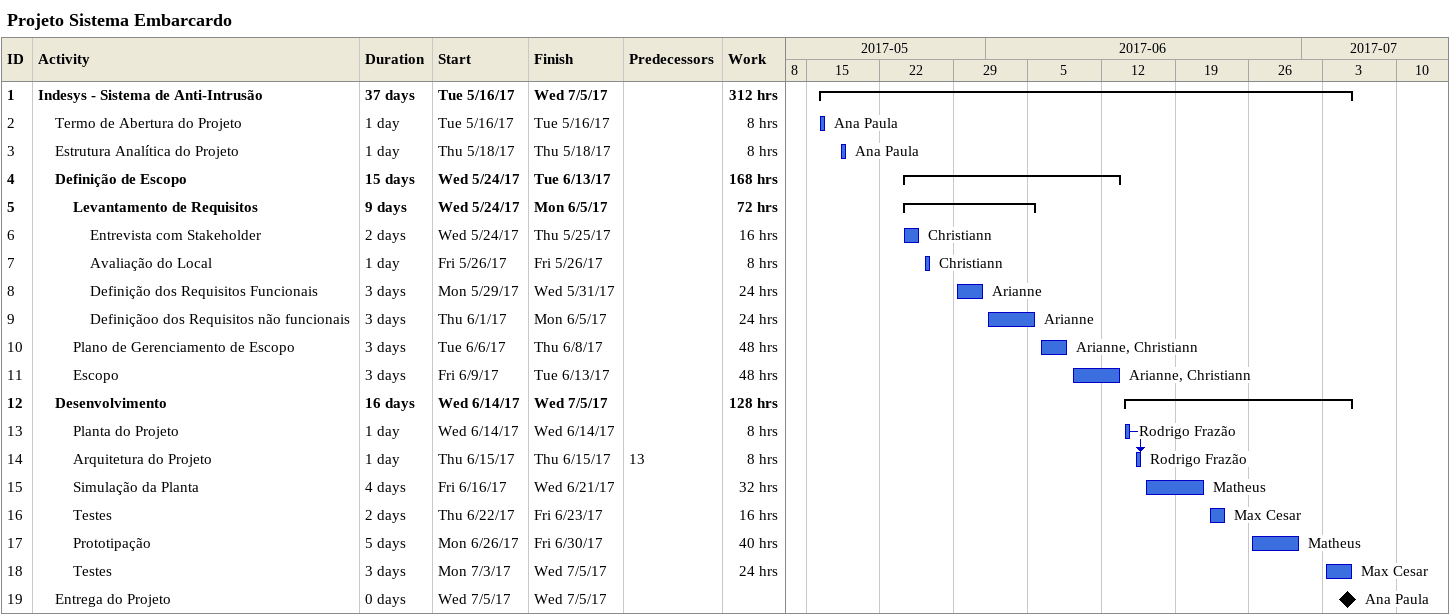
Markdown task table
Projeto Sistema Embarcardo

| ID | Level | Task | Duration | Start | Finish | Predecessors | Resources | Work (h) |
|---|---|---|---|---|---|---|---|---|
| 1 | 1 | **Indesys - Sistema de Anti-Intrusão** | 37d | 2017-05-16 | 2017-07-05 |  |  | 312 |
| 2 | 2 | Termo de Abertura do Projeto | 1d | 2017-05-16 | 2017-05-16 |  | Ana Paula | 8 |
| 3 | 2 | Estrutura Analítica do Projeto | 1d | 2017-05-18 | 2017-05-18 |  | Ana Paula | 8 |
| 4 | 2 | **Definição de Escopo** | 15d | 2017-05-24 | 2017-06-13 |  |  | 168 |
| 5 | 3 | **Levantamento de Requisitos** | 9d | 2017-05-24 | 2017-06-05 |  |  | 72 |
| 6 | 4 | Entrevista com Stakeholder | 2d | 2017-05-24 | 2017-05-25 |  | Christiann | 16 |
| 7 | 4 | Avaliação do Local | 1d | 2017-05-26 | 2017-05-26 |  | Christiann | 8 |
| 8 | 4 | Definição dos Requisitos Funcionais | 3d | 2017-05-29 | 2017-05-31 |  | Arianne | 24 |
| 9 | 4 | Definiçãoo dos Requisitos não funcionais | 3d | 2017-06-01 | 2017-06-05 |  | Arianne | 24 |
| 10 | 3 | Plano de Gerenciamento de Escopo | 3d | 2017-06-06 | 2017-06-08 |  | Arianne, Christiann | 48 |
| 11 | 3 | Escopo | 3d | 2017-06-09 | 2017-06-13 |  | Arianne, Christiann | 48 |
| 12 | 2 | **Desenvolvimento** | 16d | 2017-06-14 | 2017-07-05 |  |  | 128 |
| 13 | 3 | Planta do Projeto | 1d | 2017-06-14 | 2017-06-14 |  | Rodrigo Frazão | 8 |
| 14 | 3 | Arquitetura do Projeto | 1d | 2017-06-15 | 2017-06-15 | 13 | Rodrigo Frazão | 8 |
| 15 | 3 | Simulação da Planta | 4d | 2017-06-16 | 2017-06-21 |  | Matheus | 32 |
| 16 | 3 | Testes | 2d | 2017-06-22 | 2017-06-23 |  | Max Cesar | 16 |
| 17 | 3 | Prototipação | 5d | 2017-06-26 | 2017-06-30 |  | Matheus | 40 |
| 18 | 3 | Testes | 3d | 2017-07-03 | 2017-07-05 |  | Max Cesar | 24 |
| 19 | 2 | Entrega do Projeto | 0d | 2017-07-05 | 2017-07-05 |  | Ana Paula |  |
